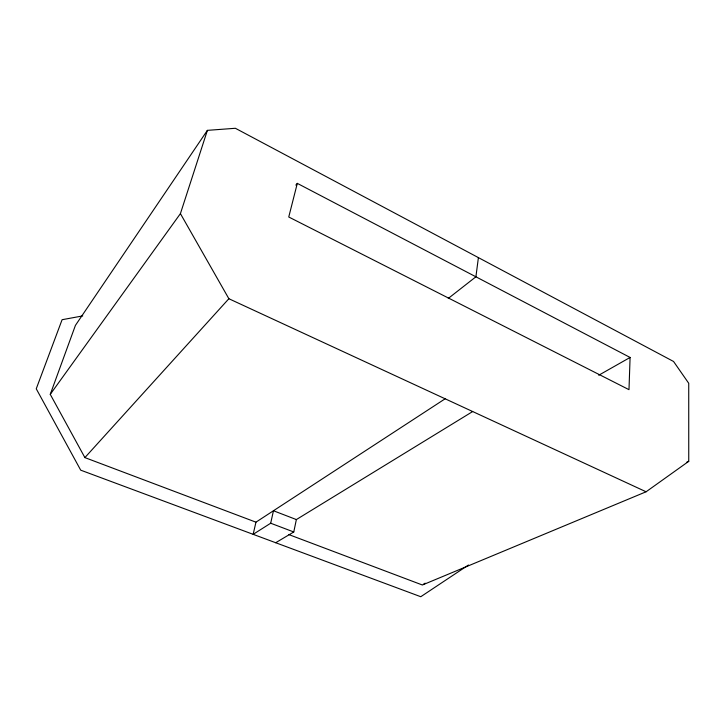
<?xml version="1.0" encoding="UTF-8"?>
<svg xmlns="http://www.w3.org/2000/svg" width="725" height="725" viewBox="0 0 725 725"><rect width="100%" height="100%" fill="white"/><g stroke="black" fill="none" stroke-linecap="round" stroke-linejoin="round"><path stroke-width="1.09" d="M630.088 357.452L628.992 389.669L288.749 216.993L297.304 183.371L630.088 357.452L598.732 375.242M478.4 257.62L475.908 276.796L448.286 298.419M275.69 542.726L293.77 531.978L296.362 519.571L472.682 411.537M445.141 398.795L255.952 522.172L253.152 534.334L270.688 523.223L273.461 510.753L296.362 519.571M255.952 522.172L84.888 457.602L50.261 394.355L180.416 213.621L207.386 130.355L235.38 128.28L673.552 361.476L688.732 383.289L688.75 461.327L646.093 491.777L422.376 585.002L288.913 534.615M50.261 394.355L75.427 325.38L207.386 130.355M295.836 185.083L297.304 183.371M84.888 457.602L228.873 298.727L180.416 213.621M468.468 565.011L420.772 596.72L80.711 470.162L36.25 388.799L62.096 319.707L82.732 315.91M423.309 584.386L425.185 583.163M686.675 462.215L688.75 461.327M270.688 523.223L293.77 531.978M228.873 298.727L646.093 491.777"/></g></svg>
